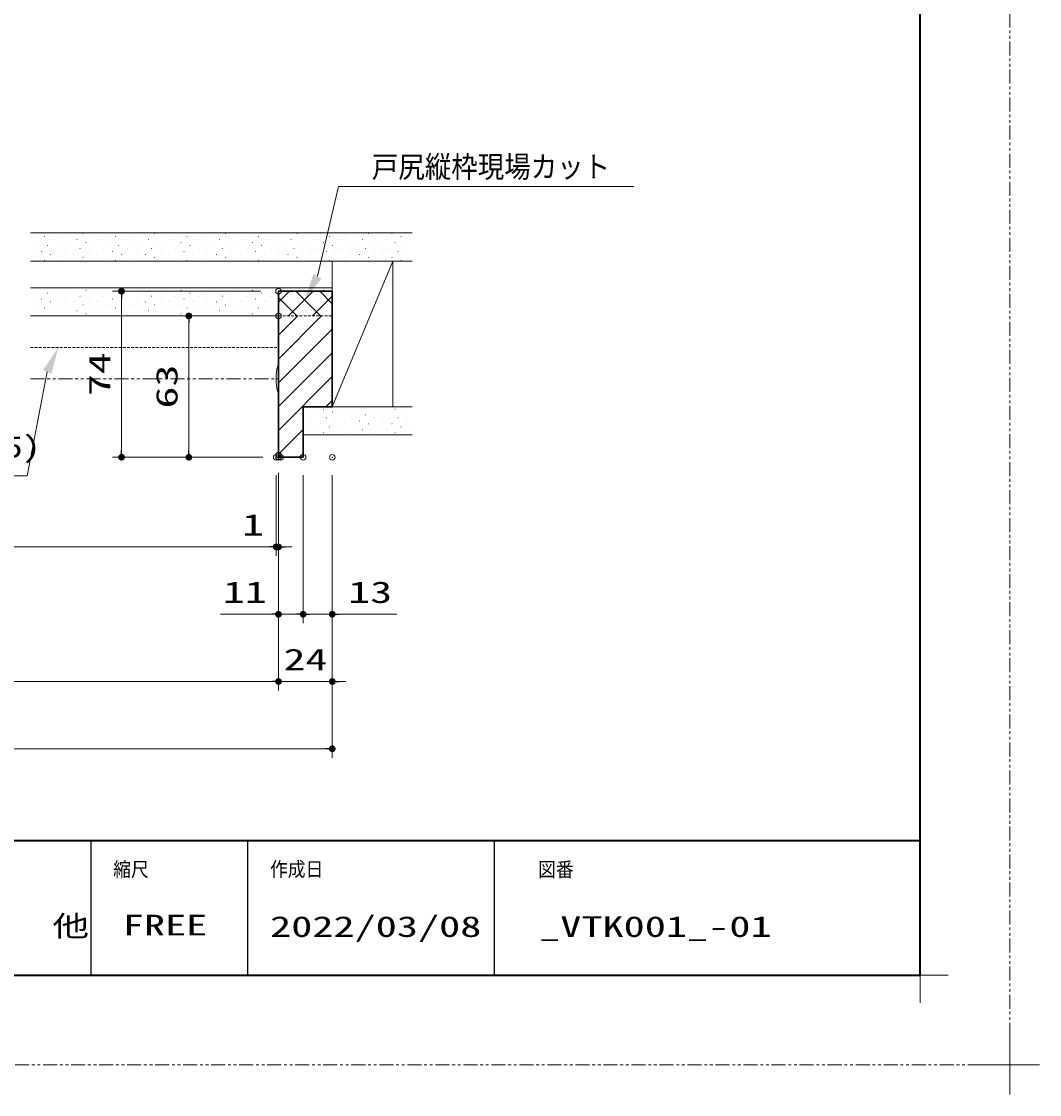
# Model space of a CAD drawing. Units: millimetres, scale not verified. Extents: x -1306 to 1306, y -607 to 607.
# Drawn here: x -53.9 to 400.3, y -607.3 to -128.8 of the extents above; entities that cross this region are included whole.
import ezdxf
from ezdxf.enums import TextEntityAlignment as Align

# ---------------------------------------------------------------- set-up
doc = ezdxf.new("R2010")
doc.units = ezdxf.units.MM
doc.header["$LTSCALE"] = 5
doc.header["$PDMODE"] = 32
doc.header["$PDSIZE"] = 2.5
doc.linetypes.add('USER1', pattern=[2.5, 1.25, -0.25, 0.25, -0.25, 0.25, -0.25])
doc.linetypes.add('USER2', pattern=[0.375, 0.25, -0.125])
for name, color, linetype, lineweight in [('0-1_線(黄)', 2, 'Continuous', 15), ('0-3_陰線', 4, 'USER1', 9), ('0-8_二点鎖線', 4, 'USER1', 9), ('0-B_点線(水)', 4, 'USER2', 9), ('0-D_線(白)', 7, 'Continuous', 30), ('1-0_線(水)', 4, 'Continuous', 9), ('1-1_寸法線', 3, 'Continuous', 13), ('1-2_ハッチング', 6, 'Continuous', 9), ('1-4_DEFPOINTS', 7, 'Continuous', 5), ('1-5_0', 3, 'Continuous', 25), ('1-7_図面枠', 7, 'Continuous', 35), ('1-8_一般', 7, 'Continuous', 5)]:
    doc.layers.add(name, color=color, linetype=linetype, lineweight=lineweight)
doc.styles.add('ＭＳ ゴシック', font='')
doc.styles.get('ＭＳ ゴシック').set_extended_font_data('MS Gothic')

# ---------------------------------------------------------------- blocks, each defined once
blk = doc.blocks.new('_DOT')
at = {"layer": '1-5_0'}
blk.add_line((-2.5, 0), (-5, 0), dxfattribs=at)
for points in [[(0, 0), (-2.5, 0), (-2.48, 0.313)], [(0, 0), (-2.48, -0.313), (-2.5, 0)], [(0, 0), (-2.48, 0.313), (-2.421, 0.622)], [(0, 0), (-2.421, -0.622), (-2.48, -0.313)], [(0, 0), (-2.421, 0.622), (-2.324, 0.92)], [(0, 0), (-2.324, -0.92), (-2.421, -0.622)], [(0, 0), (-2.324, 0.92), (-2.191, 1.204)], [(0, 0), (-2.191, -1.204), (-2.324, -0.92)], [(0, 0), (-2.191, 1.204), (-2.023, 1.469)], [(0, 0), (-2.023, -1.469), (-2.191, -1.204)], [(0, 0), (-2.023, 1.469), (-1.822, 1.711)], [(0, 0), (-1.822, -1.711), (-2.023, -1.469)], [(0, 0), (-1.822, 1.711), (-1.594, 1.926)], [(0, 0), (-1.594, -1.926), (-1.822, -1.711)], [(0, 0), (-1.594, 1.926), (-1.34, 2.111)], [(0, 0), (-1.34, -2.111), (-1.594, -1.926)], [(0, 0), (-1.34, 2.111), (-1.064, 2.262)], [(0, 0), (-1.064, -2.262), (-1.34, -2.111)], [(0, 0), (-1.064, 2.262), (-0.773, 2.378)], [(0, 0), (-0.773, -2.378), (-1.064, -2.262)], [(0, 0), (-0.773, 2.378), (-0.468, 2.456)], [(0, 0), (-0.468, -2.456), (-0.773, -2.378)], [(0, 0), (-0.468, 2.456), (-0.157, 2.495)], [(0, 0), (-0.157, -2.495), (-0.468, -2.456)], [(0, 0), (-0.157, 2.495), (0.157, 2.495)], [(0, 0), (0.157, -2.495), (-0.157, -2.495)], [(0, 0), (0.157, 2.495), (0.468, 2.456)], [(0, 0), (0.468, 2.456), (0.773, 2.378)], [(0, 0), (0.773, 2.378), (1.064, 2.262)], [(0, 0), (1.064, 2.262), (1.34, 2.111)], [(0, 0), (1.34, 2.111), (1.594, 1.926)], [(0, 0), (1.594, 1.926), (1.822, 1.711)], [(0, 0), (1.822, 1.711), (2.023, 1.469)], [(0, 0), (2.023, 1.469), (2.191, 1.204)], [(0, 0), (2.191, 1.204), (2.324, 0.92)], [(0, 0), (2.324, 0.92), (2.421, 0.622)], [(0, 0), (2.421, 0.622), (2.48, 0.313)], [(0, 0), (2.48, 0.313), (2.5, 0)], [(0, 0), (0.468, -2.456), (0.157, -2.495)], [(0, 0), (0.773, -2.378), (0.468, -2.456)], [(0, 0), (1.064, -2.262), (0.773, -2.378)], [(0, 0), (1.34, -2.111), (1.064, -2.262)], [(0, 0), (1.594, -1.926), (1.34, -2.111)], [(0, 0), (1.822, -1.711), (1.594, -1.926)], [(0, 0), (2.023, -1.469), (1.822, -1.711)], [(0, 0), (2.191, -1.204), (2.023, -1.469)], [(0, 0), (2.324, -0.92), (2.191, -1.204)], [(0, 0), (2.421, -0.622), (2.324, -0.92)], [(0, 0), (2.48, -0.313), (2.421, -0.622)], [(0, 0), (2.5, 0), (2.48, -0.313)]]:
    blk.add_solid(points, dxfattribs=at)
blk = doc.blocks.new('グループ-13-1')
at = {"layer": '1-8_一般'}
for p, q in [((62041.6, -14029.5), (62041.6, -13365.5)), ((61709.6, -13697.5), (62373.6, -13697.5))]:
    blk.add_line(p, q, dxfattribs=at)

msp = doc.modelspace()

# ---------------------------------------------------------------- linework, layer by layer
at = {"layer": '0-1_線(黄)'}
for p, q in [((-49.882, -223.112), (120.455, -223.112)), ((-49.882, -235.612), (120.455, -235.612)), ((111.781, -235.612), (84.781, -300.612)), ((84.781, -249.112), (84.781, -235.612)), ((111.781, -235.612), (111.781, -300.612)), ((-49.882, -247.612), (84.781, -247.612)), ((-49.882, -260.112), (60.781, -260.112)), ((84.781, -300.612), (120.455, -300.612)), ((71.781, -313.112), (120.455, -313.112))]:
    msp.add_line(p, q, dxfattribs=at)
at = {"layer": '0-3_陰線'}
for q in [(387.036, 594), (-1292.964, -594)]:
    msp.add_line((387.036, -594), q, dxfattribs=at)
at = {"layer": '0-8_二点鎖線'}
msp.add_line((-49.882, -288.112), (60.781, -288.112), dxfattribs=at)
at = {"layer": '0-B_点線(水)'}
for p, q in [((60.781, -260.112), (84.781, -260.112)), ((84.781, -260.112), (84.781, -274.112)), ((-49.882, -274.112), (60.781, -274.112))]:
    msp.add_line(p, q, dxfattribs=at)
at = {"layer": '0-D_線(白)'}
for p, q in [((60.781, -322.112), (60.781, -249.112)), ((60.781, -249.112), (84.781, -249.112)), ((84.781, -300.612), (84.781, -249.112)), ((84.781, -249.112), (84.781, -300.612)), ((60.781, -274.112), (60.781, -260.112)), ((71.781, -323.112), (71.781, -300.612)), ((71.781, -300.612), (84.781, -300.612)), ((61.781, -323.112), (60.781, -322.112)), ((71.781, -323.112), (61.781, -323.112))]:
    msp.add_line(p, q, dxfattribs=at)
at = {"layer": '1-0_線(水)'}
msp.add_ellipse((60.781, -288.112), major_axis=(0, 6), ratio=0.166667, start_param=6.2831853, end_param=9.424778, dxfattribs=at)
at = {"layer": '1-1_寸法線'}
for p, q in [((52.781, -249.112), (-13.219, -249.112)), ((-9.219, -320.112), (-9.219, -252.112)), ((52.781, -260.112), (16.781, -260.112)), ((20.781, -320.112), (20.781, -263.112)), ((53.781, -323.112), (-13.219, -323.112)), ((53.781, -323.112), (16.781, -323.112)), ((60.781, -330.112), (60.781, -427.112)), ((60.781, -330.112), (60.781, -397.112)), ((59.781, -331.112), (59.781, -367.112)), ((59.781, -331.112), (59.781, -367.112)), ((60.781, -331.112), (60.781, -367.112)), ((60.781, -331.112), (60.781, -427.112)), ((71.781, -331.112), (71.781, -397.112)), ((71.781, -331.112), (71.781, -397.112)), ((84.781, -331.112), (84.781, -457.112)), ((84.781, -331.112), (84.781, -427.112)), ((84.781, -331.112), (84.781, -397.112)), ((-210.219, -363.112), (56.781, -363.112)), ((56.781, -363.112), (43.4, -363.112)), ((60.781, -363.112), (59.781, -363.112)), ((63.781, -363.112), (66.781, -363.112)), ((57.781, -393.112), (34.876, -393.112)), ((71.781, -393.112), (60.781, -393.112)), ((68.781, -393.112), (65.781, -393.112)), ((71.781, -393.112), (84.781, -393.112)), ((74.781, -393.112), (77.781, -393.112)), ((87.781, -393.112), (113.543, -393.112)), ((-510.219, -423.112), (57.781, -423.112)), ((57.781, -423.112), (54.781, -423.112)), ((60.781, -423.112), (84.781, -423.112)), ((87.781, -423.112), (90.781, -423.112)), ((-534.219, -453.112), (81.781, -453.112))]:
    msp.add_line(p, q, dxfattribs=at)
for points in [[(219.363, -202.312), (87.634, -202.312), (78.174, -242.397)], [(-183.095, -331.35), (-51.365, -331.35), (-42.383, -285.043)]]:
    msp.add_lwpolyline(points, dxfattribs=at)
for points in [[(72.51, -252.976), (76.337, -241.414), (80.011, -243.381)], [(-37.431, -274.112), (-40.485, -285.903), (-44.281, -284.183)]]:
    msp.add_solid(points, dxfattribs=at)
at = {"layer": '1-2_ハッチング'}
for p, q in [((-47.672, -223.391), (-47.622, -223.391)), ((-43.694, -224.717), (-43.644, -224.717)), ((-37.065, -223.391), (-37.015, -223.391)), ((-33.087, -224.717), (-33.037, -224.717)), ((-26.458, -223.391), (-26.408, -223.391)), ((-22.481, -224.717), (-22.431, -224.717)), ((-15.852, -223.391), (-15.802, -223.391)), ((-11.874, -224.717), (-11.824, -224.717)), ((-5.245, -223.391), (-5.195, -223.391)), ((-1.268, -224.717), (-1.218, -224.717)), ((5.361, -223.391), (5.411, -223.391)), ((9.339, -224.717), (9.389, -224.717)), ((15.968, -223.391), (16.018, -223.391)), ((19.946, -224.717), (19.996, -224.717)), ((26.575, -223.391), (26.625, -223.391)), ((30.552, -224.717), (30.602, -224.717)), ((37.181, -223.391), (37.231, -223.391)), ((41.159, -224.717), (41.209, -224.717)), ((47.788, -223.391), (47.838, -223.391)), ((51.765, -224.717), (51.815, -224.717)), ((58.394, -223.391), (58.444, -223.391)), ((62.372, -224.717), (62.422, -224.717)), ((69.001, -223.391), (69.051, -223.391)), ((72.979, -224.717), (73.029, -224.717)), ((79.608, -223.391), (79.658, -223.391)), ((83.585, -224.717), (83.635, -224.717)), ((90.214, -223.391), (90.264, -223.391)), ((94.192, -224.717), (94.242, -224.717)), ((100.821, -223.391), (100.871, -223.391)), ((104.798, -224.717), (104.848, -224.717)), ((111.427, -223.391), (111.477, -223.391)), ((115.405, -224.717), (115.455, -224.717)), ((-46.346, -227.369), (-46.296, -227.369)), ((-42.368, -228.694), (-42.318, -228.694)), ((-39.717, -226.043), (-39.667, -226.043)), ((-35.739, -227.369), (-35.689, -227.369)), ((-31.762, -228.694), (-31.712, -228.694)), ((-29.11, -226.043), (-29.06, -226.043)), ((-25.133, -227.369), (-25.083, -227.369)), ((-21.155, -228.694), (-21.105, -228.694)), ((-18.503, -226.043), (-18.453, -226.043)), ((-14.526, -227.369), (-14.476, -227.369)), ((-10.548, -228.694), (-10.498, -228.694)), ((-7.897, -226.043), (-7.847, -226.043)), ((-3.919, -227.369), (-3.869, -227.369)), ((0.058, -228.694), (0.108, -228.694)), ((2.71, -226.043), (2.76, -226.043)), ((6.687, -227.369), (6.737, -227.369)), ((10.665, -228.694), (10.715, -228.694)), ((13.316, -226.043), (13.366, -226.043)), ((17.294, -227.369), (17.344, -227.369)), ((21.271, -228.694), (21.321, -228.694)), ((23.923, -226.043), (23.973, -226.043)), ((27.9, -227.369), (27.95, -227.369)), ((31.878, -228.694), (31.928, -228.694)), ((34.53, -226.043), (34.58, -226.043)), ((38.507, -227.369), (38.557, -227.369)), ((42.485, -228.694), (42.535, -228.694)), ((45.136, -226.043), (45.186, -226.043)), ((49.114, -227.369), (49.164, -227.369)), ((53.091, -228.694), (53.141, -228.694)), ((55.743, -226.043), (55.793, -226.043)), ((59.72, -227.369), (59.77, -227.369)), ((63.698, -228.694), (63.748, -228.694)), ((66.349, -226.043), (66.399, -226.043)), ((70.327, -227.369), (70.377, -227.369)), ((74.304, -228.694), (74.354, -228.694)), ((76.956, -226.043), (77.006, -226.043)), ((80.933, -227.369), (80.983, -227.369)), ((84.911, -228.694), (84.961, -228.694)), ((87.563, -226.043), (87.613, -226.043)), ((91.54, -227.369), (91.59, -227.369)), ((95.518, -228.694), (95.568, -228.694)), ((98.169, -226.043), (98.219, -226.043)), ((102.147, -227.369), (102.197, -227.369)), ((106.124, -228.694), (106.174, -228.694)), ((108.776, -226.043), (108.826, -226.043)), ((112.753, -227.369), (112.803, -227.369)), ((116.731, -228.694), (116.781, -228.694)), ((119.382, -226.043), (119.432, -226.043)), ((-48.997, -230.02), (-48.947, -230.02)), ((-47.672, -233.998), (-47.622, -233.998)), ((-45.02, -231.346), (-44.97, -231.346)), ((-41.042, -232.672), (-40.992, -232.672)), ((-38.391, -230.02), (-38.341, -230.02)), ((-37.065, -233.998), (-37.015, -233.998)), ((-34.413, -231.346), (-34.363, -231.346)), ((-30.436, -232.672), (-30.386, -232.672)), ((-27.784, -230.02), (-27.734, -230.02)), ((-26.458, -233.998), (-26.408, -233.998)), ((-23.807, -231.346), (-23.757, -231.346)), ((-19.829, -232.672), (-19.779, -232.672)), ((-17.178, -230.02), (-17.128, -230.02)), ((-15.852, -233.998), (-15.802, -233.998)), ((-13.2, -231.346), (-13.15, -231.346)), ((-9.223, -232.672), (-9.173, -232.672)), ((-6.571, -230.02), (-6.521, -230.02)), ((-5.245, -233.998), (-5.195, -233.998)), ((-2.593, -231.346), (-2.543, -231.346)), ((1.384, -232.672), (1.434, -232.672)), ((4.036, -230.02), (4.086, -230.02)), ((5.361, -233.998), (5.411, -233.998)), ((8.013, -231.346), (8.063, -231.346)), ((11.991, -232.672), (12.041, -232.672)), ((14.642, -230.02), (14.692, -230.02)), ((15.968, -233.998), (16.018, -233.998)), ((18.62, -231.346), (18.67, -231.346)), ((22.597, -232.672), (22.647, -232.672)), ((25.249, -230.02), (25.299, -230.02)), ((26.575, -233.998), (26.625, -233.998)), ((29.226, -231.346), (29.276, -231.346)), ((33.204, -232.672), (33.254, -232.672)), ((35.855, -230.02), (35.905, -230.02)), ((37.181, -233.998), (37.231, -233.998)), ((39.833, -231.346), (39.883, -231.346)), ((43.81, -232.672), (43.86, -232.672)), ((46.462, -230.02), (46.512, -230.02)), ((47.788, -233.998), (47.838, -233.998)), ((50.44, -231.346), (50.49, -231.346)), ((54.417, -232.672), (54.467, -232.672)), ((57.069, -230.02), (57.119, -230.02)), ((58.394, -233.998), (58.444, -233.998)), ((61.046, -231.346), (61.096, -231.346)), ((65.024, -232.672), (65.074, -232.672)), ((67.675, -230.02), (67.725, -230.02)), ((69.001, -233.998), (69.051, -233.998)), ((71.653, -231.346), (71.703, -231.346)), ((75.63, -232.672), (75.68, -232.672)), ((78.282, -230.02), (78.332, -230.02)), ((79.608, -233.998), (79.658, -233.998)), ((82.259, -231.346), (82.309, -231.346)), ((86.237, -232.672), (86.287, -232.672)), ((88.888, -230.02), (88.938, -230.02)), ((90.214, -233.998), (90.264, -233.998)), ((92.866, -231.346), (92.916, -231.346)), ((96.843, -232.672), (96.893, -232.672)), ((99.495, -230.02), (99.545, -230.02)), ((100.821, -233.998), (100.871, -233.998)), ((103.473, -231.346), (103.523, -231.346)), ((107.45, -232.672), (107.5, -232.672)), ((110.102, -230.02), (110.152, -230.02)), ((111.427, -233.998), (111.477, -233.998)), ((114.079, -231.346), (114.129, -231.346)), ((118.057, -232.672), (118.107, -232.672)), ((-43.694, -235.323), (-43.644, -235.323)), ((-33.087, -235.323), (-33.037, -235.323)), ((-22.481, -235.323), (-22.431, -235.323)), ((-11.874, -235.323), (-11.824, -235.323)), ((-1.268, -235.323), (-1.218, -235.323)), ((9.339, -235.323), (9.389, -235.323)), ((19.946, -235.323), (19.996, -235.323)), ((30.552, -235.323), (30.602, -235.323)), ((41.159, -235.323), (41.209, -235.323)), ((51.765, -235.323), (51.815, -235.323)), ((62.372, -235.323), (62.422, -235.323)), ((72.979, -235.323), (73.029, -235.323)), ((83.585, -235.323), (83.635, -235.323)), ((94.192, -235.323), (94.242, -235.323)), ((104.798, -235.323), (104.848, -235.323)), ((115.405, -235.323), (115.455, -235.323)), ((-46.346, -248.582), (-46.296, -248.582)), ((-35.739, -248.582), (-35.689, -248.582)), ((-25.133, -248.582), (-25.083, -248.582)), ((-14.526, -248.582), (-14.476, -248.582)), ((-3.919, -248.582), (-3.869, -248.582)), ((6.687, -248.582), (6.737, -248.582)), ((17.294, -248.582), (17.344, -248.582)), ((27.9, -248.582), (27.95, -248.582)), ((38.507, -248.582), (38.557, -248.582)), ((49.114, -248.582), (49.164, -248.582)), ((59.72, -248.582), (59.77, -248.582)), ((70.327, -248.582), (70.377, -248.582)), ((80.933, -248.582), (80.983, -248.582)), ((-48.997, -251.233), (-48.947, -251.233)), ((-45.02, -252.559), (-44.97, -252.559)), ((-42.368, -249.908), (-42.318, -249.908)), ((-38.391, -251.233), (-38.341, -251.233)), ((-34.413, -252.559), (-34.363, -252.559)), ((-31.762, -249.908), (-31.712, -249.908)), ((-27.784, -251.233), (-27.734, -251.233)), ((-23.807, -252.559), (-23.757, -252.559)), ((-21.155, -249.908), (-21.105, -249.908)), ((-17.178, -251.233), (-17.128, -251.233)), ((-13.2, -252.559), (-13.15, -252.559)), ((-10.548, -249.908), (-10.498, -249.908)), ((-6.571, -251.233), (-6.521, -251.233)), ((-2.593, -252.559), (-2.543, -252.559)), ((0.058, -249.908), (0.108, -249.908)), ((4.036, -251.233), (4.086, -251.233)), ((8.013, -252.559), (8.063, -252.559)), ((10.665, -249.908), (10.715, -249.908)), ((14.642, -251.233), (14.692, -251.233)), ((18.62, -252.559), (18.67, -252.559)), ((21.271, -249.908), (21.321, -249.908)), ((25.249, -251.233), (25.299, -251.233)), ((29.226, -252.559), (29.276, -252.559)), ((31.878, -249.908), (31.928, -249.908)), ((35.855, -251.233), (35.905, -251.233)), ((39.833, -252.559), (39.883, -252.559)), ((42.485, -249.908), (42.535, -249.908)), ((46.462, -251.233), (46.512, -251.233)), ((50.44, -252.559), (50.49, -252.559)), ((53.091, -249.908), (53.141, -249.908)), ((57.069, -251.233), (57.119, -251.233)), ((60.781, -254.008), (65.677, -249.112)), ((68.968, -260.112), (60.781, -251.925)), ((65.283, -260.112), (76.283, -249.112)), ((79.574, -260.112), (68.574, -249.112)), ((75.89, -260.112), (84.781, -251.222)), ((84.781, -254.712), (79.181, -249.112)), ((-47.672, -255.211), (-47.622, -255.211)), ((-43.694, -256.537), (-43.644, -256.537)), ((-41.042, -253.885), (-40.992, -253.885)), ((-39.717, -257.862), (-39.667, -257.862)), ((-37.065, -255.211), (-37.015, -255.211)), ((-33.087, -256.537), (-33.037, -256.537)), ((-30.436, -253.885), (-30.386, -253.885)), ((-29.11, -257.862), (-29.06, -257.862)), ((-26.458, -255.211), (-26.408, -255.211)), ((-22.481, -256.537), (-22.431, -256.537)), ((-19.829, -253.885), (-19.779, -253.885)), ((-18.503, -257.862), (-18.453, -257.862)), ((-15.852, -255.211), (-15.802, -255.211)), ((-11.874, -256.537), (-11.824, -256.537)), ((-9.223, -253.885), (-9.173, -253.885)), ((-7.897, -257.862), (-7.847, -257.862)), ((-5.245, -255.211), (-5.195, -255.211)), ((-1.268, -256.537), (-1.218, -256.537)), ((1.384, -253.885), (1.434, -253.885)), ((2.71, -257.862), (2.76, -257.862)), ((5.361, -255.211), (5.411, -255.211)), ((9.339, -256.537), (9.389, -256.537)), ((11.991, -253.885), (12.041, -253.885)), ((13.316, -257.862), (13.366, -257.862)), ((15.968, -255.211), (16.018, -255.211)), ((19.946, -256.537), (19.996, -256.537)), ((22.597, -253.885), (22.647, -253.885)), ((23.923, -257.862), (23.973, -257.862)), ((26.575, -255.211), (26.625, -255.211)), ((30.552, -256.537), (30.602, -256.537)), ((33.204, -253.885), (33.254, -253.885)), ((34.53, -257.862), (34.58, -257.862)), ((37.181, -255.211), (37.231, -255.211)), ((41.159, -256.537), (41.209, -256.537)), ((43.81, -253.885), (43.86, -253.885)), ((45.136, -257.862), (45.186, -257.862)), ((47.788, -255.211), (47.838, -255.211)), ((51.765, -256.537), (51.815, -256.537)), ((54.417, -253.885), (54.467, -253.885)), ((55.743, -257.862), (55.793, -257.862)), ((58.394, -255.211), (58.444, -255.211)), ((-46.346, -259.188), (-46.296, -259.188)), ((-35.739, -259.188), (-35.689, -259.188)), ((-25.133, -259.188), (-25.083, -259.188)), ((-14.526, -259.188), (-14.476, -259.188)), ((-3.919, -259.188), (-3.869, -259.188)), ((6.687, -259.188), (6.737, -259.188)), ((17.294, -259.188), (17.344, -259.188)), ((27.9, -259.188), (27.95, -259.188)), ((38.507, -259.188), (38.557, -259.188)), ((49.114, -259.188), (49.164, -259.188)), ((59.72, -259.188), (59.77, -259.188)), ((60.781, -268.734), (69.403, -260.112)), ((60.781, -279.341), (80.01, -260.112)), ((60.781, -289.948), (84.781, -265.948)), ((60.781, -300.554), (84.781, -276.554)), ((60.781, -311.161), (84.781, -287.161)), ((81.936, -300.612), (84.781, -297.768)), ((74.304, -302.941), (74.354, -302.941)), ((78.282, -304.266), (78.332, -304.266)), ((80.933, -301.615), (80.983, -301.615)), ((82.259, -305.592), (82.309, -305.592)), ((84.911, -302.941), (84.961, -302.941)), ((88.888, -304.266), (88.938, -304.266)), ((91.54, -301.615), (91.59, -301.615)), ((92.866, -305.592), (92.916, -305.592)), ((95.518, -302.941), (95.568, -302.941)), ((99.495, -304.266), (99.545, -304.266)), ((102.147, -301.615), (102.197, -301.615)), ((103.473, -305.592), (103.523, -305.592)), ((106.124, -302.941), (106.174, -302.941)), ((110.102, -304.266), (110.152, -304.266)), ((112.753, -301.615), (112.803, -301.615)), ((114.079, -305.592), (114.129, -305.592)), ((116.731, -302.941), (116.781, -302.941)), ((60.781, -321.768), (71.781, -310.768)), ((72.979, -309.57), (73.029, -309.57)), ((75.63, -306.918), (75.68, -306.918)), ((76.956, -310.896), (77.006, -310.896)), ((79.608, -308.244), (79.658, -308.244)), ((83.585, -309.57), (83.635, -309.57)), ((86.237, -306.918), (86.287, -306.918)), ((87.563, -310.896), (87.613, -310.896)), ((90.214, -308.244), (90.264, -308.244)), ((94.192, -309.57), (94.242, -309.57)), ((96.843, -306.918), (96.893, -306.918)), ((98.169, -310.896), (98.219, -310.896)), ((100.821, -308.244), (100.871, -308.244)), ((104.798, -309.57), (104.848, -309.57)), ((107.45, -306.918), (107.5, -306.918)), ((108.776, -310.896), (108.826, -310.896)), ((111.427, -308.244), (111.477, -308.244)), ((115.405, -309.57), (115.455, -309.57)), ((118.057, -306.918), (118.107, -306.918)), ((119.382, -310.896), (119.432, -310.896)), ((80.933, -312.221), (80.983, -312.221)), ((91.54, -312.221), (91.59, -312.221)), ((102.147, -312.221), (102.197, -312.221)), ((112.753, -312.221), (112.803, -312.221)), ((70.043, -323.112), (71.781, -321.374))]:
    msp.add_line(p, q, dxfattribs=at)
at = {"layer": '1-4_DEFPOINTS'}
for p, q in [((347.036, -566.45), (347.036, -541.55)), ((334.586, -554), (359.486, -554))]:
    msp.add_line(p, q, dxfattribs=at)
for p in [(-9.219, -249.112), (60.781, -249.112), (20.781, -260.112), (60.781, -260.112), (59.781, -323.112), (60.781, -322.112), (60.781, -323.112), (61.781, -323.112), (71.781, -323.112), (71.781, -323.112), (84.781, -323.112), (59.781, -363.112), (60.781, -363.112), (71.781, -393.112), (84.781, -393.112), (60.781, -423.112), (84.781, -423.112), (84.781, -453.112)]:
    msp.add_point(p, dxfattribs=at)
at = {"layer": '1-5_0', "color": 7}
for p, q in [((-22.964, -494), (-22.964, -554)), ((47.036, -494), (47.036, -554)), ((157.036, -494), (157.036, -554))]:
    msp.add_line(p, q, dxfattribs=at)
at = {"layer": '1-7_図面枠'}
msp.add_line((-1252.964, -494), (347.036, -494), dxfattribs=at)
msp.add_lwpolyline([(-1252.964, -554), (347.036, -554), (347.036, 554), (-1252.964, 554)], close=True, dxfattribs=at)

# ---------------------------------------------------------------- block references
at = {"layer": '0-3_陰線', "xscale": 0.04, "yscale": 0.04}
msp.add_blockref('グループ-13-1', (-2094.629, -46.1), dxfattribs=at)
at = {"layer": '1-1_寸法線', "xscale": 0.6, "yscale": 0.6}
for p, rotation in [((-9.219, -249.112), 90), ((20.781, -260.112), 90), ((-9.219, -323.112), 270), ((20.781, -323.112), 270), ((60.781, -363.112), 180), ((71.781, -393.112), 180), ((84.781, -393.112), 180), ((84.781, -423.112), 180)]:
    msp.add_blockref('_DOT', p, dxfattribs=dict(at, rotation=rotation))
for p in [(59.781, -363.112), (59.781, -363.112), (60.781, -393.112), (71.781, -393.112), (60.781, -423.112), (60.781, -423.112), (84.781, -453.112)]:
    msp.add_blockref('_DOT', p, dxfattribs=at)

# ---------------------------------------------------------------- texts
at = {"layer": '1-1_寸法線', "style": 'ＭＳ ゴシック'}
for s, height, width, p in [('戸尻縦枠現場カット', 9.621, 0.9, (102.434, -201.29)), ('天井押縁(12×13.5)', 9.621, 1.2, (-186.989, -326.115)), ('1', 9.604, 1.5, (44.543, -360.963)), ('11', 9.604, 1.5, (36.019, -390.963)), ('13', 9.604, 1.5, (91.924, -390.963)), ('24', 9.604, 1.5, (63.019, -420.963))]:
    msp.add_text(s, height=height, dxfattribs=dict(at, width=width)).set_placement(p, align=Align.BOTTOM_LEFT)
at = {"layer": '1-1_寸法線', "style": 'ＭＳ ゴシック', "width": 1.5}
for s, p in [('74', (-11.369, -295.874)), ('63', (18.631, -301.374))]:
    msp.add_text(s, height=9.604, rotation=90, dxfattribs=at).set_placement(p, align=Align.BOTTOM_LEFT)
at = {"layer": '1-7_図面枠', "style": 'ＭＳ ゴシック'}
for s, height, width, p in [('縮尺', 6.452, 0.9, (-12.964, -512.038)), ('作成日', 6.452, 0.9, (57.036, -511.963)), ('図番', 6.452, 0.9, (176.633, -512.073)), ('W1190×H2100×D110\u3000他', 9.236, 1.3, (-203.459, -539.518)), ('FREE', 9.238, 1.5, (-8.665, -539.129)), ('2022/03/08', 9.238, 1.5, (57.036, -539.776)), ('_VTK001_-01', 9.238, 1.5, (177.071, -539.776))]:
    msp.add_text(s, height=height, dxfattribs=dict(at, width=width)).set_placement(p, align=Align.BOTTOM_LEFT)

doc.saveas('drawing.dxf')
